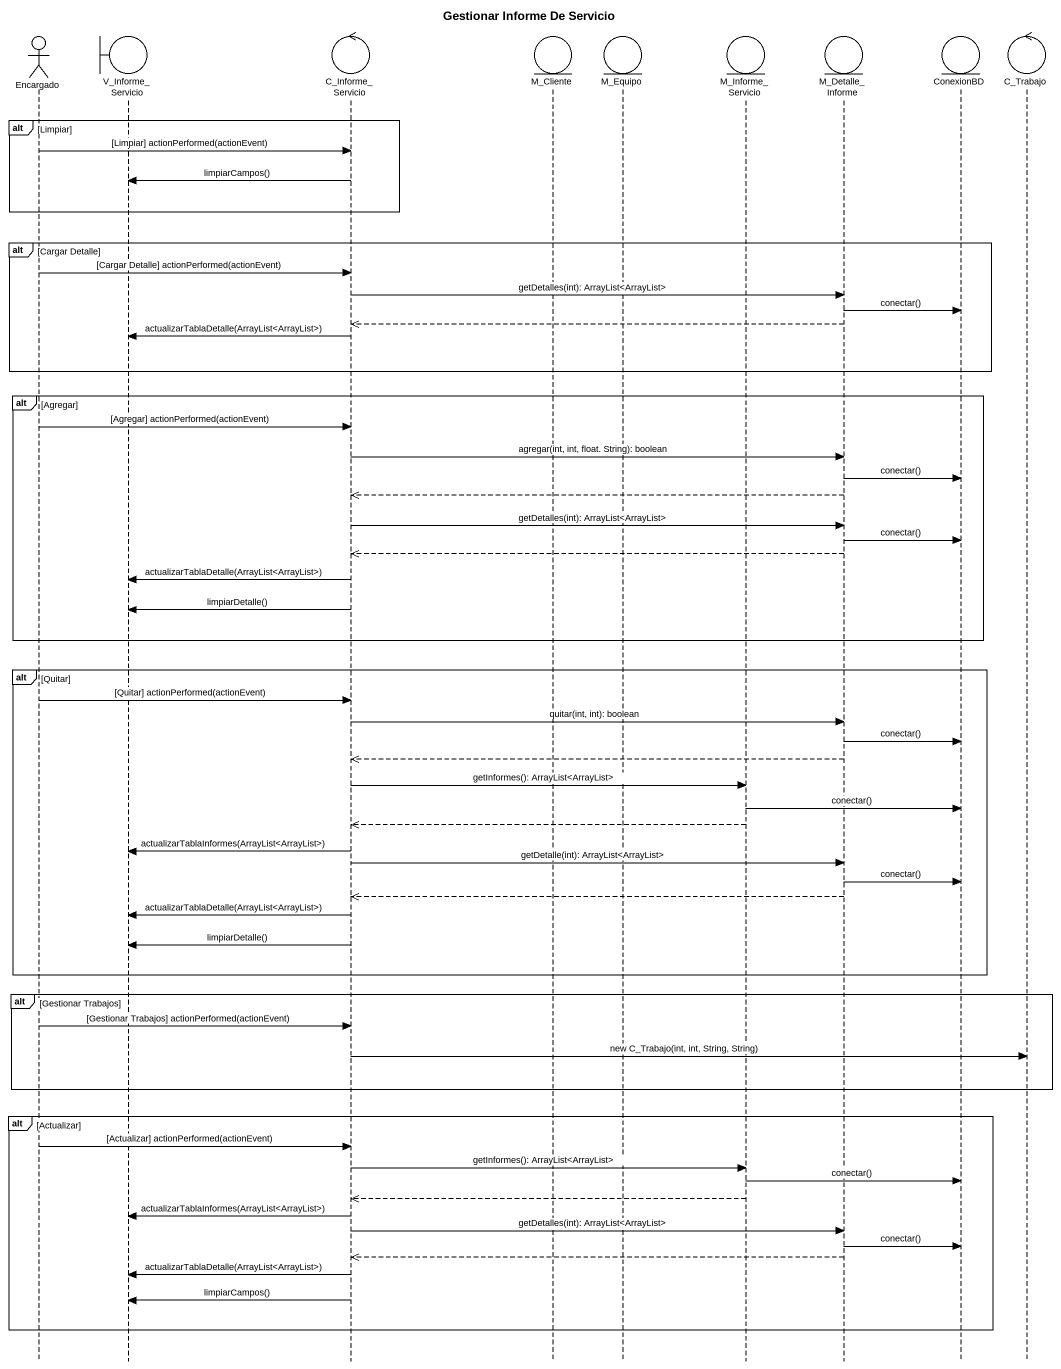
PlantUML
@startuml
title Gestionar Informe De Servicio
hide footbox
actor Encargado
boundary V_Informe_Servicio
control C_Informe_Servicio
entity M_Cliente
entity M_Equipo
entity M_Informe_Servicio
entity M_Detalle_Informe
entity ConexionBD
control C_Trabajo

alt Limpiar
  Encargado -> C_Informe_Servicio : [Limpiar] actionPerformed(actionEvent)
  C_Informe_Servicio -> V_Informe_Servicio : limpiarCampos()
end
alt Cargar Detalle
  Encargado -> C_Informe_Servicio : [Cargar Detalle] actionPerformed(actionEvent)
  C_Informe_Servicio -> M_Detalle_Informe : getDetalles(int): ArrayList<ArrayList>
  M_Detalle_Informe -> ConexionBD : conectar()
  M_Detalle_Informe -->> C_Informe_Servicio
  C_Informe_Servicio -> V_Informe_Servicio : actualizarTablaDetalle(ArrayList<ArrayList>)
end
alt Agregar
  Encargado -> C_Informe_Servicio : [Agregar] actionPerformed(actionEvent)
  C_Informe_Servicio -> M_Detalle_Informe : agregar(int, int, float. String): boolean
  M_Detalle_Informe -> ConexionBD : conectar()
  M_Detalle_Informe -->> C_Informe_Servicio
  C_Informe_Servicio -> M_Detalle_Informe : getDetalles(int): ArrayList<ArrayList>
  M_Detalle_Informe -> ConexionBD : conectar()
  M_Detalle_Informe -->> C_Informe_Servicio
  C_Informe_Servicio -> V_Informe_Servicio : actualizarTablaDetalle(ArrayList<ArrayList>)
  C_Informe_Servicio -> V_Informe_Servicio : limpiarDetalle()
end
alt Quitar
  Encargado -> C_Informe_Servicio : [Quitar] actionPerformed(actionEvent)
  C_Informe_Servicio -> M_Detalle_Informe : quitar(int, int): boolean
  M_Detalle_Informe -> ConexionBD : conectar()
  M_Detalle_Informe -->> C_Informe_Servicio
  C_Informe_Servicio -> M_Informe_Servicio : getInformes(): ArrayList<ArrayList>
  M_Informe_Servicio -> ConexionBD : conectar()
  M_Informe_Servicio -->> C_Informe_Servicio
  C_Informe_Servicio -> V_Informe_Servicio : actualizarTablaInformes(ArrayList<ArrayList>)
  C_Informe_Servicio -> M_Detalle_Informe : getDetalle(int): ArrayList<ArrayList>
  M_Detalle_Informe -> ConexionBD : conectar()
  M_Detalle_Informe -->> C_Informe_Servicio
  C_Informe_Servicio -> V_Informe_Servicio : actualizarTablaDetalle(ArrayList<ArrayList>)
  C_Informe_Servicio -> V_Informe_Servicio : limpiarDetalle()
end
alt Gestionar Trabajos
  Encargado -> C_Informe_Servicio : [Gestionar Trabajos] actionPerformed(actionEvent)
  C_Informe_Servicio -> C_Trabajo : new C_Trabajo(int, int, String, String)
end
alt Actualizar
  Encargado -> C_Informe_Servicio : [Actualizar] actionPerformed(actionEvent)
  C_Informe_Servicio -> M_Informe_Servicio : getInformes(): ArrayList<ArrayList>
  M_Informe_Servicio -> ConexionBD : conectar()
  M_Informe_Servicio -->> C_Informe_Servicio
  C_Informe_Servicio -> V_Informe_Servicio : actualizarTablaInformes(ArrayList<ArrayList>)
  C_Informe_Servicio -> M_Detalle_Informe : getDetalles(int): ArrayList<ArrayList>
  M_Detalle_Informe -> ConexionBD : conectar()
  M_Detalle_Informe -->> C_Informe_Servicio
  C_Informe_Servicio -> V_Informe_Servicio : actualizarTablaDetalle(ArrayList<ArrayList>)
  C_Informe_Servicio -> V_Informe_Servicio : limpiarCampos()
end
@enduml
